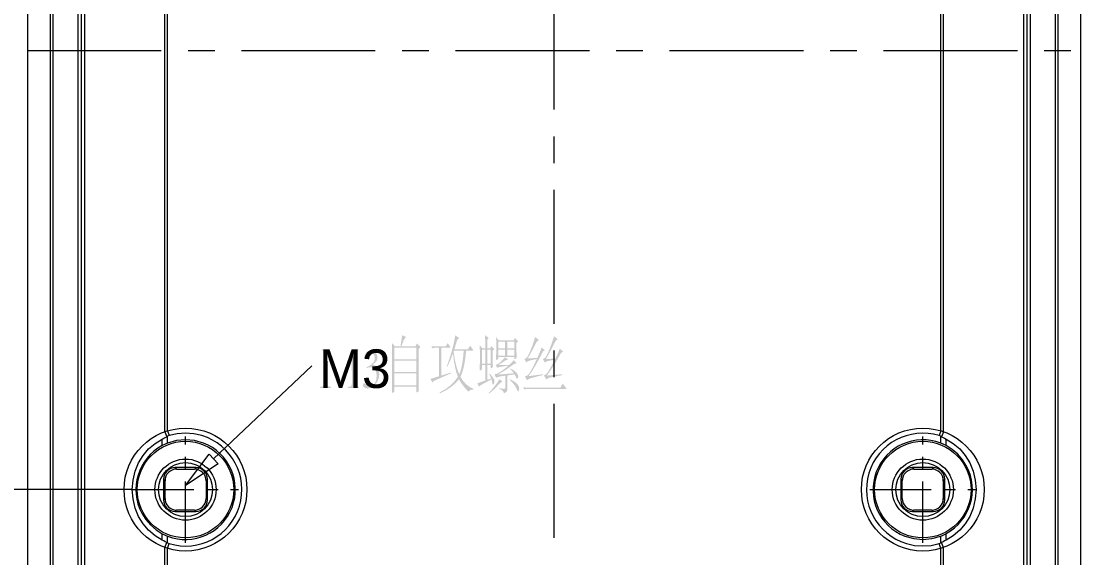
# Model space of a CAD drawing. Header units: millimetres. Extents: x 0 to 260, y 22 to 203.
# Drawn here: x 22.43 to 65.4, y 132.03 to 153.79 of the extents above; entities that cross this region are included whole.
import ezdxf

# ---------------------------------------------------------------- set-up
doc = ezdxf.new("R2010")
doc.units = ezdxf.units.MM

msp = doc.modelspace()

# ---------------------------------------------------------------- hatches: boundary and pattern name
h = msp.add_hatch(color=7)
h.paths.add_polyline_path([(38.483549, 140.728228), (38.419608, 140.608063), (37.852407, 140.608063), (37.883469, 140.69717), (37.909906, 140.768803), (37.932674, 140.82523), (37.952728, 140.868719), (37.971026, 140.901537), (37.988523, 140.925951), (38.006175, 140.944228), (38.024938, 140.958636), (38.040372, 140.97848), (38.016118, 140.998875), (37.882173, 141.053445), (37.814373, 140.608063), (37.589478, 140.608063), (37.468761, 140.740355), (37.471337, 140.676018), (37.47324, 140.605169), (37.47442, 140.537422), (37.474825, 140.482386), (37.474825, 139.312707), (37.47442, 139.192637), (37.47324, 139.056599), (37.471337, 138.919631), (37.468761, 138.79677), (37.468761, 138.769209), (37.471517, 138.72897), (37.484195, 138.716844), (37.521678, 138.731726), (37.556405, 138.757565), (37.563019, 138.794565), (37.563019, 138.967095), (38.45709, 138.967095), (38.45709, 138.77417), (38.459571, 138.750468), (38.47032, 138.741648), (38.507802, 138.757082), (38.546387, 138.786159), (38.555207, 138.824331), (38.555207, 138.841969), (38.547972, 139.04213), (38.545285, 139.300581), (38.545285, 140.507742), (38.596548, 140.54302), (38.618596, 140.570581), (38.596548, 140.605307)])
h.paths.add_polyline_path([(37.563019, 139.570676), (37.563019, 140.029287), (38.45709, 140.029287), (38.45709, 139.570676)])
h.paths.add_polyline_path([(37.563019, 140.084409), (37.563019, 140.552942), (38.45709, 140.552942), (38.45709, 140.084409)])
h.paths.add_polyline_path([(37.563019, 139.022217), (37.563019, 139.515555), (38.45709, 139.515555), (38.45709, 139.022217)])
h = msp.add_hatch(color=7)
h.paths.add_polyline_path([(39.855951, 139.54091), (39.464588, 139.420746), (39.464588, 140.550186), (39.816264, 140.550186), (39.846581, 140.562864), (39.827288, 140.600346), (39.725864, 140.735394), (39.650899, 140.603102), (39.194493, 140.603102), (39.061099, 140.613024), (39.111811, 140.525381), (39.169482, 140.543364), (39.23418, 140.550186), (39.380252, 140.550186), (39.380252, 139.39539), (39.02527, 139.285147), (39.106299, 139.15506), (39.117323, 139.145138), (39.128898, 139.15506), (39.149491, 139.180889), (39.1721, 139.201293), (39.20494, 139.22118), (39.256229, 139.245459), (39.861463, 139.510594)])
h.paths.add_polyline_path([(40.774276, 138.882208), (40.625077, 138.955649), (40.483165, 139.062524), (40.354379, 139.201336), (40.244558, 139.370585), (40.326612, 139.56829), (40.39249, 139.817414), (40.442143, 140.109222), (40.475517, 140.434982), (40.734588, 140.434982), (40.766559, 140.44766), (40.742305, 140.490103), (40.63537, 140.635624), (40.554341, 140.490103), (40.002023, 140.490103), (40.101793, 140.828549), (40.123911, 140.8825), (40.171246, 140.916193), (40.192193, 140.93328), (40.173451, 140.95588), (40.036199, 141.053445), (39.977417, 140.745566), (39.902873, 140.440011), (39.809003, 140.128773), (39.69224, 139.80384), (39.712635, 139.78124), (39.829011, 140.025498), (39.942492, 140.314817), (39.98187, 140.008143), (40.027655, 139.754437), (40.080468, 139.544864), (40.14093, 139.370585), (40.00527, 139.189571), (39.831629, 139.019254), (39.627705, 138.866817), (39.401199, 138.739443), (39.414428, 138.699205), (39.665153, 138.82545), (39.87986, 138.969162), (40.054776, 139.121349), (40.186129, 139.27302), (40.241869, 139.1743), (40.303486, 139.08105), (40.36699, 138.995643), (40.428388, 138.920449), (40.483689, 138.857837), (40.528899, 138.81018), (40.560028, 138.779847), (40.573082, 138.769209), (40.586312, 138.781887), (40.633165, 138.833563), (40.718052, 138.849686), (40.774276, 138.84693)])
h.paths.add_polyline_path([(40.377952, 140.434982), (40.349711, 140.122727), (40.310359, 139.858066), (40.259742, 139.640844), (40.197705, 139.470906), (40.135211, 139.62541), (40.073957, 139.824304), (40.017251, 140.076218), (39.968399, 140.389782), (39.983833, 140.434982)])
h = msp.add_hatch(color=7)
h.paths.add_polyline_path([(42.456461, 140.945958), (42.407955, 140.853354), (41.80272, 140.853354), (41.690272, 140.968558), (41.694269, 140.86617), (41.695784, 140.743111), (41.695784, 140.369938), (41.694923, 140.316686), (41.693028, 140.232892), (41.691134, 140.148169), (41.690272, 140.092126), (41.692546, 140.062774), (41.703501, 140.054092), (41.729409, 140.064565), (41.769992, 140.090128), (41.777915, 140.111969), (41.777915, 140.172052), (42.432208, 140.172052), (42.432415, 140.128437), (42.433862, 140.103426), (42.437789, 140.092057), (42.475203, 140.102048), (42.514959, 140.129884), (42.52371, 140.159374), (42.523402, 140.170905), (42.52259, 140.198605), (42.521442, 140.237712), (42.520127, 140.283466), (42.518811, 140.331107), (42.517664, 140.375872), (42.516852, 140.413003), (42.516544, 140.437738), (42.516544, 140.753033), (42.571114, 140.790515), (42.582139, 140.808154), (42.568909, 140.830754)])
h.paths.add_polyline_path([(42.14282, 140.227173), (42.14282, 140.470259), (42.432208, 140.470259), (42.432208, 140.227173)])
h.paths.add_polyline_path([(42.14282, 140.525381), (42.14282, 140.798232), (42.432208, 140.798232), (42.432208, 140.525381)])
h.paths.add_polyline_path([(41.777915, 140.525381), (41.777915, 140.798232), (42.058484, 140.798232), (42.058484, 140.525381)])
h.paths.add_polyline_path([(41.777915, 140.227173), (41.777915, 140.470259), (42.058484, 140.470259), (42.058484, 140.227173)])
h.paths.add_polyline_path([(42.262985, 139.680919), (42.345185, 139.598995), (42.412915, 139.51335), (41.766891, 139.460984), (42.075089, 139.645297), (42.388662, 139.868884), (42.441992, 139.900441), (42.499456, 139.911327), (42.51489, 139.924005), (42.50552, 139.943849), (42.40575, 140.046926), (42.336228, 139.965553), (42.221644, 139.854001), (41.798862, 139.854001), (42.04305, 140.02157), (42.103546, 140.055263), (42.159908, 140.064565), (42.173137, 140.076692), (42.163215, 140.092126), (42.054074, 140.164335), (41.932428, 140.028021), (41.831659, 139.932893), (41.747426, 139.877143), (41.675389, 139.858962), (41.727755, 139.746514), (41.742638, 139.738797), (41.807819, 139.760294), (41.904144, 139.78124), (42.191327, 139.82644), (42.092797, 139.741363), (41.993441, 139.662591), (41.901112, 139.595601), (41.823666, 139.545871), (41.713354, 139.492266), (41.624126, 139.470906), (41.684209, 139.347985), (41.699643, 139.335307), (41.710667, 139.338063), (41.732067, 139.349203), (41.753395, 139.358656), (41.77794, 139.367063), (41.80899, 139.375064), (41.849833, 139.383296), (41.903756, 139.392401), (41.974048, 139.403017), (42.063996, 139.415785), (42.063996, 138.93733), (42.056417, 138.894335), (42.014938, 138.879452), (41.942729, 138.888272), (41.819257, 138.911974), (41.817603, 138.882208), (41.908398, 138.840867), (41.960643, 138.805727), (41.98643, 138.768727), (41.99785, 138.721805), (42.012733, 138.704166), (42.090661, 138.749934), (42.128902, 138.790155), (42.145025, 138.840712), (42.148332, 138.91473), (42.148332, 139.427911), (42.441027, 139.470906), (42.49229, 139.367829), (42.516337, 139.309676), (42.539144, 139.292864), (42.575662, 139.318908), (42.588202, 139.380507), (42.564767, 139.474076), (42.499525, 139.557723), (42.400074, 139.634755), (42.274009, 139.70848)])
h.paths.add_polyline_path([(41.415767, 139.480828), (41.498449, 139.307746), (41.331431, 139.247664), (41.331431, 139.846284), (41.470337, 139.846284), (41.470337, 139.743758), (41.472611, 139.723363), (41.483567, 139.716197), (41.500792, 139.720744), (41.527939, 139.733974), (41.55302, 139.755264), (41.564044, 139.783996), (41.56239, 139.80384), (41.558368, 139.863681), (41.555431, 139.923729), (41.553631, 139.990805), (41.55302, 140.071731), (41.55302, 140.437738), (41.605385, 140.470259), (41.618614, 140.487898), (41.60759, 140.507742), (41.498449, 140.617985), (41.45325, 140.530342), (41.331431, 140.530342), (41.331431, 140.885876), (41.36161, 140.910069), (41.37856, 140.924805), (41.387655, 140.940997), (41.372772, 140.960841), (41.242685, 141.056201), (41.245752, 140.974449), (41.248198, 140.877194), (41.249817, 140.778079), (41.250402, 140.690746), (41.250402, 140.530342), (41.134096, 140.530342), (41.02716, 140.647751), (41.029331, 140.583336), (41.030881, 140.512358), (41.031811, 140.444585), (41.032121, 140.389782), (41.032121, 139.991805), (41.030881, 139.838084), (41.02716, 139.701314), (41.024955, 139.668792), (41.029365, 139.633997), (41.043697, 139.623593), (41.077872, 139.636271), (41.108327, 139.661006), (41.114804, 139.693597), (41.114804, 139.846284), (41.250402, 139.846284), (41.250402, 139.220103), (40.931249, 139.104899), (40.991331, 138.982529), (41.002356, 138.969851), (41.013931, 138.979773), (41.031734, 139.002537), (41.058786, 139.025042), (41.101445, 139.051784), (41.166067, 139.08726), (41.50782, 139.27302), (41.532073, 139.142382), (41.538723, 139.097062), (41.547645, 139.070448), (41.559669, 139.057891), (41.575619, 139.054739), (41.591803, 139.066779), (41.607521, 139.098147), (41.619415, 139.14171), (41.624126, 139.190338), (41.612422, 139.250575), (41.576791, 139.322491), (41.516459, 139.406603), (41.43065, 139.503428)])
h.paths.add_polyline_path([(41.331431, 139.901405), (41.331431, 140.47522), (41.470337, 140.47522), (41.470337, 139.901405)])
h.paths.add_polyline_path([(41.114804, 139.901405), (41.114804, 140.47522), (41.250402, 140.47522), (41.250402, 139.901405)])
h.paths.add_polyline_path([(42.234873, 139.245459), (42.336202, 139.159866), (42.414638, 139.070035), (42.474161, 138.978344), (42.518749, 138.887169), (42.555956, 138.809723), (42.588202, 138.786848), (42.615694, 138.814478), (42.629543, 138.887169), (42.617528, 138.96093), (42.584895, 139.027875), (42.536758, 139.087806), (42.478234, 139.140521), (42.41444, 139.185821), (42.35049, 139.223505), (42.291502, 139.253373), (42.24259, 139.275225)])
h.paths.add_polyline_path([(41.82532, 139.275225), (41.751354, 139.153906), (41.646588, 139.009952), (41.521773, 138.858351), (41.387655, 138.714088), (41.402538, 138.689283), (41.620681, 138.872217), (41.795003, 139.054739), (41.870657, 139.130462), (41.930602, 139.162777), (41.94328, 139.174904), (41.934461, 139.190338)])
h = msp.add_hatch(color=7)
h.paths.add_polyline_path([(44.272041, 140.515459), (44.241035, 140.432449), (44.19556, 140.323912), (44.143677, 140.208346), (44.093447, 140.104252), (43.715865, 140.094331), (43.803086, 140.249308), (43.897284, 140.424646), (43.992825, 140.608873), (44.084077, 140.790515), (44.121353, 140.844603), (44.168964, 140.875954), (44.187154, 140.890837), (44.168964, 140.913436), (44.035019, 141.015963), (44.015204, 140.937821), (43.986469, 140.843725), (43.950847, 140.738906), (43.910375, 140.628596), (43.867086, 140.518028), (43.823016, 140.412433), (43.780199, 140.317045), (43.74067, 140.237095), (43.70733, 140.181612), (43.674455, 140.142562), (43.636102, 140.113847), (43.586329, 140.08937), (43.659641, 139.964244), (43.676177, 139.949361), (43.689407, 139.956527), (43.71197, 139.974503), (43.73514, 139.989333), (43.762212, 140.001902), (43.79648, 140.013095), (43.841238, 140.023798), (43.899781, 140.034894), (43.975403, 140.04727), (44.071399, 140.061809), (43.937247, 139.807974), (43.783664, 139.555793), (43.70863, 139.468219), (43.629875, 139.425706), (43.715865, 139.277981), (43.729094, 139.265303), (43.743977, 139.275225), (43.765932, 139.294461), (43.794043, 139.311605), (43.83307, 139.327818), (43.887775, 139.344264), (43.962918, 139.362106), (44.06326, 139.382505), (44.193561, 139.406625), (44.358582, 139.435628), (44.354723, 139.473111), (43.747835, 139.420746), (43.912132, 139.650947), (44.048523, 139.859651), (44.175406, 140.073109), (44.311177, 140.317573), (44.344181, 140.357743), (44.386694, 140.377655), (44.407089, 140.389782), (44.390552, 140.412382)])
h.paths.add_polyline_path([(43.535618, 140.557903), (43.518495, 140.506131), (43.487937, 140.42816), (43.437949, 140.309778), (43.362536, 140.136774), (42.968417, 140.111969), (43.140258, 140.408523), (43.306312, 140.733189), (43.349513, 140.805054), (43.403877, 140.843432), (43.424823, 140.861071), (43.403877, 140.883671), (43.271034, 140.981236), (43.224164, 140.811711), (43.154039, 140.610613), (43.073372, 140.410031), (42.994875, 140.242056), (42.962173, 140.185531), (42.928385, 140.14456), (42.888293, 140.114855), (42.836677, 140.092126), (42.90613, 139.974166), (42.921564, 139.959283), (42.934242, 139.969205), (42.948829, 139.982558), (42.966815, 139.995), (42.991699, 140.007274), (43.026984, 140.020123), (43.076169, 140.03429), (43.142756, 140.050518), (43.230246, 140.069549), (43.342141, 140.092126), (43.272567, 139.943789), (43.196069, 139.789715), (43.121224, 139.648354), (43.056611, 139.538154), (43.013427, 139.477831), (42.971173, 139.435491), (42.921891, 139.405759), (42.857623, 139.383263), (42.936447, 139.247664), (42.951329, 139.235537), (42.964559, 139.242703), (42.986328, 139.261498), (43.010973, 139.277929), (43.045087, 139.294076), (43.095265, 139.312018), (43.168104, 139.333837), (43.270199, 139.36161), (43.408144, 139.39742), (43.588534, 139.443345), (43.584676, 139.475867), (43.011412, 139.398146), (43.169516, 139.632851), (43.317956, 139.881355), (43.454098, 140.131202), (43.575305, 140.369938), (43.605691, 140.409281), (43.644758, 140.430021), (43.665153, 140.442699), (43.648065, 140.465298)])
h.paths.add_polyline_path([(44.388348, 139.097733), (44.304012, 138.934574), (42.925422, 138.934574), (42.78817, 138.944496), (42.840535, 138.851891), (42.900755, 138.872286), (42.966763, 138.879452), (44.5256, 138.879452), (44.545995, 138.887169), (44.531112, 138.91473)])
h = msp.add_hatch(color=7)
h.dxf.hatch_style = 2
h.paths.add_polyline_path([(34.616192, 140.452621), (34.703723, 140.431692), (34.757096, 140.39433), (34.783701, 140.327822), (34.790927, 140.219456), (34.787068, 140.051887), (34.76061, 139.593276), (34.750662, 139.419531), (34.740146, 139.283148), (34.729527, 139.180975), (34.719269, 139.10986), (34.702724, 139.045273), (34.672071, 138.999548), (34.622298, 138.970256), (34.548392, 138.954969), (34.548392, 138.919691), (35.001491, 138.919691), (35.001491, 138.954969), (34.897311, 138.982297), (34.83902, 139.038409), (34.813596, 139.135345), (34.808014, 139.285147), (34.80953, 139.401866), (34.81518, 139.555793), (34.839434, 140.232134), (35.305762, 138.947252), (35.322298, 138.947252), (35.831621, 140.317573), (35.846504, 139.265303), (35.846514, 139.177812), (35.844101, 139.109223), (35.837464, 139.05704), (35.8248, 139.018772), (35.804307, 138.991924), (35.774183, 138.974003), (35.732625, 138.962516), (35.677832, 138.954969), (35.677832, 138.919691), (36.137546, 138.919691), (36.137546, 138.954969), (36.079004, 138.96342), (36.034357, 138.975553), (36.001633, 138.993862), (35.978865, 139.020839), (35.96408, 139.058978), (35.955309, 139.110773), (35.950581, 139.178717), (35.947928, 139.265303), (35.934699, 140.154413), (35.933386, 140.238308), (35.935878, 140.303637), (35.943758, 140.353025), (35.958607, 140.389093), (35.982009, 140.414464), (36.015546, 140.43176), (36.060801, 140.443605), (36.119356, 140.452621), (36.119356, 140.487898), (35.848158, 140.487898), (35.35041, 139.160021), (34.854868, 140.487898), (34.616192, 140.487898)])
h = msp.add_hatch(color=7)
h.dxf.hatch_style = 2
h.paths.add_polyline_path([(36.331639, 140.159374), (36.361405, 140.134569), (36.394271, 140.201146), (36.442847, 140.266999), (36.508993, 140.317349), (36.594569, 140.337417), (36.668776, 140.322344), (36.72562, 140.27885), (36.762001, 140.209517), (36.774816, 140.11693), (36.749771, 140.00301), (36.67987, 139.909191), (36.572968, 139.830359), (36.436921, 139.761397), (36.449599, 139.721158), (36.50355, 139.746031), (36.586852, 139.761397), (36.613746, 139.759637), (36.650698, 139.752078), (36.693502, 139.735294), (36.737954, 139.705862), (36.779847, 139.660358), (36.814978, 139.59536), (36.83914, 139.507444), (36.848128, 139.393185), (36.825201, 139.219449), (36.764757, 139.098422), (36.679301, 139.027626), (36.58134, 139.004578), (36.509983, 139.011727), (36.456145, 139.031588), (36.414606, 139.061784), (36.380146, 139.099938), (36.348176, 139.114821), (36.329925, 139.105778), (36.30966, 139.083815), (36.293218, 139.056685), (36.28644, 139.032139), (36.300754, 138.989721), (36.340597, 138.944564), (36.401316, 138.908193), (36.478263, 138.89213), (36.536819, 138.900881), (36.608547, 138.927408), (36.68698, 138.972125), (36.765652, 139.035446), (36.838097, 139.117784), (36.897849, 139.219552), (36.938442, 139.341164), (36.95341, 139.483033), (36.935117, 139.613903), (36.883957, 139.728393), (36.801791, 139.816113), (36.69048, 139.866679), (36.770803, 139.932911), (36.830351, 139.995525), (36.867369, 140.063721), (36.880098, 140.141735), (36.862046, 140.258524), (36.810508, 140.354229), (36.72941, 140.418927), (36.622681, 140.442699), (36.501965, 140.408248), (36.401092, 140.317573)])

# ---------------------------------------------------------------- linework, layer by layer
at = {"color": 7, "lineweight": 0}
for points in [[(22.691796, 181.301249), (22.691796, 123.884902)], [(23.623199, 123.891499), (23.623199, 181.294793)], [(23.72293, 181.294864), (23.72293, 123.891569)], [(24.747326, 124.07579), (24.747326, 181.110431)], [(24.883569, 124.302485), (24.883569, 180.883807)], [(24.996563, 180.883877), (24.996563, 124.302555)], [(63.094341, 124.302485), (63.094341, 180.883807)], [(63.207512, 180.883877), (63.207512, 124.302555)], [(63.343755, 181.110396), (63.343755, 124.075754)], [(64.368151, 123.891499), (64.368151, 181.294793)], [(64.46774, 181.294864), (64.46774, 123.891569)], [(65.399109, 123.884937), (65.399109, 181.301284)], [(28.264767, 137.146136), (28.264767, 168.039944)], [(28.373105, 137.181802), (28.373105, 168.004349)], [(59.717975, 137.181802), (59.717975, 168.004349)], [(59.826137, 137.146136), (59.826137, 168.039944)], [(28.264767, 137.146136), (28.336734, 136.943994)], [(28.373105, 137.181802), (28.432725, 136.985304)], [(28.432901, 132.61153), (28.659894, 132.554773), (28.88708, 132.52184), (29.113027, 132.511963), (29.336299, 132.524378), (29.555461, 132.558316), (29.76908, 132.613012), (29.97572, 132.6877), (30.173948, 132.781613), (30.362328, 132.893985), (30.539425, 133.024049), (30.703807, 133.17104), (30.854037, 133.33419), (30.988682, 133.512734), (31.106306, 133.705904), (31.205476, 133.912935), (31.284757, 134.133061), (31.341455, 134.360115), (31.374346, 134.587357), (31.384192, 134.81335), (31.37176, 135.036663), (31.337815, 135.255859), (31.28312, 135.469506), (31.20844, 135.67617), (31.114541, 135.874416), (31.002188, 136.06281), (30.872144, 136.239919), (30.725176, 136.404309), (30.562047, 136.554544), (30.383523, 136.689192), (30.190368, 136.806818), (29.983348, 136.905988), (29.763226, 136.985269), (29.433423, 137.059485), (29.098064, 137.084223), (28.762704, 137.059485), (28.432901, 136.985269)], [(59.658215, 136.985269), (59.431164, 137.042026), (59.203934, 137.074959), (58.977958, 137.084834), (58.754668, 137.072416), (58.535498, 137.038473), (58.321881, 136.983768), (58.115249, 136.90907), (57.917036, 136.815142), (57.728674, 136.702752), (57.551597, 136.572664), (57.387238, 136.425645), (57.237029, 136.262461), (57.102404, 136.083877), (56.984795, 135.890659), (56.885636, 135.683573), (56.806359, 135.463386), (56.74966, 135.236393), (56.71677, 135.009206), (56.706923, 134.78326), (56.719355, 134.559988), (56.753301, 134.340826), (56.807996, 134.127207), (56.882676, 133.920567), (56.976574, 133.722339), (57.088928, 133.533959), (57.218971, 133.356862), (57.36594, 133.19248), (57.529069, 133.04225), (57.707593, 132.907605), (57.900747, 132.789981), (58.107768, 132.690811), (58.32789, 132.61153), (58.657693, 132.537315), (58.993052, 132.512576), (59.328412, 132.537315), (59.658215, 132.61153)], [(59.717975, 137.181802), (59.658356, 136.985304)], [(59.826137, 137.146136), (59.754523, 136.943994)], [(28.156429, 132.748302), (27.86186, 132.927866), (27.602568, 133.149763), (27.379965, 133.410113), (27.196874, 133.709622), (27.057174, 134.048994), (26.970038, 134.417999), (26.94111, 134.798647), (26.970038, 135.178941), (27.057174, 135.547947), (27.196874, 135.886966), (27.379965, 136.186827), (27.602568, 136.447177), (27.86186, 136.668722), (28.156429, 136.848638)], [(28.156429, 136.848497), (28.213932, 136.877778), (28.273904, 136.909881), (28.336699, 136.9441)], [(28.156429, 136.584443), (28.156429, 136.848674)], [(28.373105, 136.683291), (28.1565, 136.584514)], [(28.373105, 136.962339), (28.336416, 136.943994)], [(28.373105, 136.683291), (28.373105, 136.962339)], [(28.373105, 132.913508), (28.569575, 132.849113), (28.767719, 132.80569), (28.966224, 132.782657), (29.163779, 132.77943), (29.359074, 132.795427), (29.550795, 132.830065), (29.737631, 132.882761), (29.918272, 132.952931), (30.091405, 133.039993), (30.255719, 133.143365), (30.409902, 133.262462), (30.552644, 133.396703), (30.682631, 133.545505), (30.798553, 133.708283), (30.899098, 133.884457), (30.982955, 134.073441), (31.047346, 134.269912), (31.090758, 134.468055), (31.113774, 134.66656), (31.116978, 134.864116), (31.100954, 135.05941), (31.066287, 135.251131), (31.013559, 135.437967), (30.943356, 135.618608), (30.856261, 135.791741), (30.752857, 135.956055), (30.63373, 136.110239), (30.499462, 136.25298), (30.350638, 136.382967), (30.187842, 136.498889), (30.011658, 136.599434), (29.822669, 136.683291), (29.465008, 136.784296), (29.097887, 136.817964), (28.730767, 136.784296), (28.373105, 136.683291)], [(28.432901, 136.985269), (28.373282, 136.962339)], [(59.717975, 136.683291), (59.521505, 136.747686), (59.323362, 136.791109), (59.124856, 136.814142), (58.927301, 136.817369), (58.732007, 136.801372), (58.540286, 136.766734), (58.353449, 136.714039), (58.172809, 136.643868), (57.999676, 136.556806), (57.835362, 136.453435), (57.681178, 136.334337), (57.538437, 136.200096), (57.40845, 136.051295), (57.292527, 135.888516), (57.191982, 135.712343), (57.108125, 135.523358), (57.04373, 135.326888), (57.000308, 135.128744), (56.977277, 134.930239), (56.974053, 134.732684), (56.990055, 134.53739), (57.024701, 134.345669), (57.077407, 134.158832), (57.147592, 133.978191), (57.234673, 133.805058), (57.338068, 133.640744), (57.457194, 133.486561), (57.591469, 133.34382), (57.740311, 133.213832), (57.903137, 133.09791), (58.079364, 132.997365), (58.268411, 132.913508), (58.626023, 132.812503), (58.993061, 132.778835), (59.360165, 132.812503), (59.717975, 132.913508)], [(59.717975, 136.962339), (59.658356, 136.985269)], [(59.754488, 136.943924), (59.717799, 136.962268)], [(59.93451, 136.584443), (59.717905, 136.683221)], [(59.717975, 136.683291), (59.717975, 136.962339)], [(59.754488, 136.943924), (59.816929, 136.909704), (59.876902, 136.877954), (59.934404, 136.848321)], [(59.93451, 136.584443), (59.93451, 136.848674)], [(59.93451, 136.848497), (60.229432, 136.668581), (60.488371, 136.447036), (60.710974, 136.186686), (60.894066, 135.887178), (61.033766, 135.547806), (61.120902, 135.1788), (61.150183, 134.798153), (61.120902, 134.417858), (61.033766, 134.048853), (60.894066, 133.709833), (60.710974, 133.409972), (60.488371, 133.149622), (60.229432, 132.928078), (59.93451, 132.748161)], [(28.156429, 136.582362), (27.978873, 136.475638), (27.816106, 136.353895), (27.668549, 136.21851), (27.536621, 136.070861), (27.420741, 135.912325), (27.32133, 135.744279), (27.238806, 135.568101), (27.17359, 135.385166), (27.126101, 135.196853), (27.096759, 135.004539), (27.085983, 134.809601), (27.094193, 134.613415), (27.121809, 134.41736), (27.169249, 134.222812), (27.236935, 134.031149), (27.325285, 133.843748), (27.485115, 133.591242), (27.679209, 133.366219), (27.904127, 133.172086), (28.156429, 133.012251)], [(59.93451, 133.014438), (60.112067, 133.121162), (60.274833, 133.242905), (60.422391, 133.378289), (60.554319, 133.525938), (60.670198, 133.684474), (60.76961, 133.85252), (60.852133, 134.028699), (60.917349, 134.211633), (60.964838, 134.399946), (60.99418, 134.592261), (61.004956, 134.787199), (60.996746, 134.983384), (60.969131, 135.179439), (60.92169, 135.373987), (60.854005, 135.56565), (60.765655, 135.753052), (60.605973, 136.005558), (60.411863, 136.23058), (60.186862, 136.424713), (59.93451, 136.584549)], [(28.681116, 135.688176), (28.585735, 135.67857), (28.496916, 135.651018), (28.416555, 135.607418), (28.34655, 135.549666), (28.288798, 135.479661), (28.245198, 135.3993), (28.217646, 135.310481), (28.208041, 135.215101)], [(28.73883, 135.63032), (28.643566, 135.620715), (28.554834, 135.593168), (28.474536, 135.549581), (28.404573, 135.491855), (28.346847, 135.421892), (28.30326, 135.341594), (28.275713, 135.252862), (28.266108, 135.157598)], [(28.681116, 135.688176), (28.738971, 135.63032)], [(29.514835, 135.688176), (28.681221, 135.688176)], [(28.73883, 135.63032), (29.457086, 135.63032)], [(29.929949, 135.157457), (29.920343, 135.252721), (29.892791, 135.341453), (29.849191, 135.421751), (29.79144, 135.491714), (29.721434, 135.54944), (29.641073, 135.593027), (29.552254, 135.620574), (29.456874, 135.630179)], [(29.514835, 135.688176), (29.45698, 135.63032)], [(29.987663, 135.215171), (29.978058, 135.310552), (29.950511, 135.399371), (29.906924, 135.479732), (29.849198, 135.549737), (29.779235, 135.607489), (29.698937, 135.651089), (29.610205, 135.678641), (29.514941, 135.688246)], [(58.576281, 135.688176), (58.4809, 135.67857), (58.392081, 135.651018), (58.31172, 135.607418), (58.241715, 135.549666), (58.183963, 135.479661), (58.140363, 135.3993), (58.112811, 135.310481), (58.103206, 135.215101)], [(58.63396, 135.63032), (58.538696, 135.620715), (58.449964, 135.593168), (58.369666, 135.549581), (58.299703, 135.491855), (58.241977, 135.421892), (58.198389, 135.341594), (58.170842, 135.252862), (58.161237, 135.157598)], [(59.409824, 135.688176), (58.57621, 135.688176)], [(58.576281, 135.688176), (58.634136, 135.63032)], [(58.63396, 135.63032), (59.352215, 135.63032)], [(59.409824, 135.688176), (59.351968, 135.63032)], [(59.824937, 135.157457), (59.815333, 135.252721), (59.787786, 135.341453), (59.744198, 135.421751), (59.686472, 135.491714), (59.616509, 135.54944), (59.536211, 135.593027), (59.447479, 135.620574), (59.352215, 135.630179)], [(59.882828, 135.215171), (59.873223, 135.310552), (59.845671, 135.399371), (59.80207, 135.479732), (59.744319, 135.549737), (59.674314, 135.607489), (59.593953, 135.651089), (59.505134, 135.678641), (59.409753, 135.688246)], [(28.208111, 135.215171), (28.208111, 134.381557)], [(28.208111, 135.215171), (28.265967, 135.157316)], [(28.265967, 134.439342), (28.265967, 135.157598)], [(29.987663, 135.215171), (29.929808, 135.157316)], [(29.929949, 135.157457), (29.929949, 134.439201)], [(29.987663, 134.381628), (29.987663, 135.215242)], [(58.103241, 135.215171), (58.103241, 134.381557)], [(58.103241, 135.215171), (58.161096, 135.157316)], [(58.161132, 134.439342), (58.161132, 135.157598)], [(59.824937, 135.157457), (59.824937, 134.439201)], [(59.882828, 135.215171), (59.824973, 135.157316)], [(59.882828, 134.381628), (59.882828, 135.215242)], [(28.208111, 134.381628), (28.265967, 134.439484)], [(28.208111, 134.381628), (28.217717, 134.286248), (28.245269, 134.197428), (28.288869, 134.117067), (28.34662, 134.047062), (28.416626, 133.989311), (28.496987, 133.94571), (28.585806, 133.918159), (28.681186, 133.908553)], [(28.265967, 134.439342), (28.275572, 134.344079), (28.303119, 134.255347), (28.346706, 134.175049), (28.404432, 134.105086), (28.474395, 134.04736), (28.554693, 134.003772), (28.643425, 133.976225), (28.738689, 133.96662)], [(29.456944, 133.966514), (29.552325, 133.976119), (29.641144, 134.003666), (29.721505, 134.047254), (29.79151, 134.10498), (29.849262, 134.174943), (29.892862, 134.255241), (29.920414, 134.343973), (29.930019, 134.439237)], [(29.514835, 133.908624), (29.610099, 133.918229), (29.698831, 133.945781), (29.779129, 133.989381), (29.849092, 134.047133), (29.906818, 134.117138), (29.950406, 134.197499), (29.977953, 134.286318), (29.987558, 134.381699)], [(29.987663, 134.381628), (29.929808, 134.439484)], [(58.103241, 134.381628), (58.161096, 134.439484)], [(58.103241, 134.381628), (58.112846, 134.286248), (58.140398, 134.197428), (58.183999, 134.117067), (58.24175, 134.047062), (58.311755, 133.989311), (58.392116, 133.94571), (58.480936, 133.918159), (58.576316, 133.908553)], [(58.161132, 134.439342), (58.170737, 134.344079), (58.198284, 134.255347), (58.241871, 134.175049), (58.299597, 134.105086), (58.36956, 134.04736), (58.449858, 134.003772), (58.53859, 133.976225), (58.633854, 133.96662)], [(59.352109, 133.966514), (59.447373, 133.976119), (59.536105, 134.003666), (59.616403, 134.047254), (59.686366, 134.10498), (59.744092, 134.174943), (59.78768, 134.255241), (59.815227, 134.343973), (59.824832, 134.439237)], [(59.409824, 133.908624), (59.505204, 133.918229), (59.594023, 133.945781), (59.674384, 133.989381), (59.74439, 134.047133), (59.802141, 134.117138), (59.845741, 134.197499), (59.873293, 134.286318), (59.882899, 134.381699)], [(59.882828, 134.381628), (59.824973, 134.439484)], [(28.681116, 133.908624), (28.738971, 133.966479)], [(28.681116, 133.908624), (29.514729, 133.908624)], [(29.456944, 133.966514), (28.738689, 133.966514)], [(29.514835, 133.908624), (29.45698, 133.966479)], [(58.576281, 133.908624), (58.634136, 133.966479)], [(58.576281, 133.908624), (59.409894, 133.908624)], [(59.352109, 133.966514), (58.633854, 133.966514)], [(59.409824, 133.908624), (59.351968, 133.966479)], [(28.156429, 132.748302), (28.156429, 133.012533)], [(28.156429, 133.012392), (28.373035, 132.913614)], [(28.373105, 132.634461), (28.373105, 132.913508)], [(59.717975, 132.913508), (59.934581, 133.012286)], [(59.717975, 132.634461), (59.717975, 132.913508)], [(59.93451, 132.748302), (59.93451, 133.012533)], [(28.336593, 132.652876), (28.274151, 132.687095), (28.213826, 132.718845), (28.156323, 132.748479)], [(28.264767, 132.450664), (28.336734, 132.652805)], [(28.264767, 126.340764), (28.264767, 132.450522)], [(28.336593, 132.652876), (28.373282, 132.634531)], [(28.373105, 132.634461), (28.432725, 132.61153)], [(28.373105, 132.414998), (28.432725, 132.611495)], [(28.373105, 126.363166), (28.373105, 132.415068)], [(59.658215, 132.61153), (59.717834, 132.634461)], [(59.717975, 132.414998), (59.658356, 132.611495)], [(59.717975, 132.634461), (59.754664, 132.652805)], [(59.717975, 126.363166), (59.717975, 132.415068)], [(59.826137, 132.450664), (59.754523, 132.652805)], [(59.93451, 132.748302), (59.877007, 132.719022), (59.817035, 132.686919), (59.754594, 132.652699)], [(59.826137, 126.340764), (59.826137, 132.450522)]]:
    msp.add_lwpolyline(points, dxfattribs=at)
at = {"color": 1, "lineweight": 0, "true_color": 0xff0000}
for points in [[(44.04554, 150.202406), (44.04554, 155.626364)], [(22.691796, 152.593111), (28.115754, 152.593111)], [(29.200546, 152.593111), (30.285337, 152.593111)], [(31.370129, 152.593111), (36.794087, 152.593111)], [(37.878879, 152.593111), (38.963671, 152.593111)], [(40.048462, 152.593111), (45.472421, 152.593111)], [(46.557212, 152.593111), (47.642004, 152.593111)], [(48.726796, 152.593111), (54.150754, 152.593111)], [(55.235546, 152.593111), (56.320337, 152.593111)], [(57.405129, 152.593111), (62.829087, 152.593111)], [(63.913879, 152.593111), (64.998671, 152.593111)], [(44.04554, 148.032823), (44.04554, 149.117614)], [(44.04554, 141.524073), (44.04554, 146.948031)], [(44.04554, 139.354489), (44.04554, 140.439281)], [(44.04554, 132.845739), (44.04554, 138.269698)], [(29.097958, 136.622508), (29.097958, 136.951649)], [(58.993123, 136.622508), (58.993123, 136.951649)], [(29.097958, 135.62838), (29.097958, 136.125444)], [(58.993123, 135.62838), (58.993123, 136.125444)], [(29.097958, 132.645291), (29.097958, 135.131316)], [(58.993123, 132.645291), (58.993123, 135.131316)], [(26.944779, 134.798329), (29.430804, 134.798329)], [(29.927867, 134.798329), (30.424931, 134.798329)], [(30.921995, 134.798329), (31.251137, 134.798329)], [(56.839944, 134.798329), (59.325969, 134.798329)], [(59.823033, 134.798329), (60.320096, 134.798329)], [(60.81716, 134.798329), (61.146302, 134.798329)]]:
    msp.add_lwpolyline(points, dxfattribs=at)
at = {"color": 3, "lineweight": 0, "true_color": 0x00ff00}
for points in [[(30.235878, 136.039578), (34.223325, 139.809361)], [(29.097958, 134.963853), (30.056455, 136.229266)], [(30.415195, 135.849924), (30.05642, 136.229161)], [(30.415195, 135.849924), (29.097922, 134.963747)], [(26.944779, 134.798329), (19.883579, 134.798329)]]:
    msp.add_lwpolyline(points, dxfattribs=at)
at = {"color": 7, "lineweight": 0}
for centre, radius in [((29.097958, 134.798329), 2.491317), ((58.993123, 134.798329), 2.491228), ((29.097852, 134.798506), 1.957387), ((58.993017, 134.798506), 1.957387), ((29.097922, 134.798506), 1.239485), ((29.097817, 134.798506), 1.095551), ((58.993052, 134.798506), 1.239485), ((58.992982, 134.798506), 1.095551)]:
    msp.add_circle(centre, radius, dxfattribs=at)

# ---------------------------------------------------------------- texts
at = {"color": 7, "insert": (34.51091, 140.48218), "char_height": 1.562485, "attachment_point": 1}
msp.add_mtext('{\\fAdobeSongStd-Light|b0|i0|c0;M3}', dxfattribs=at)

doc.saveas('drawing.dxf')
